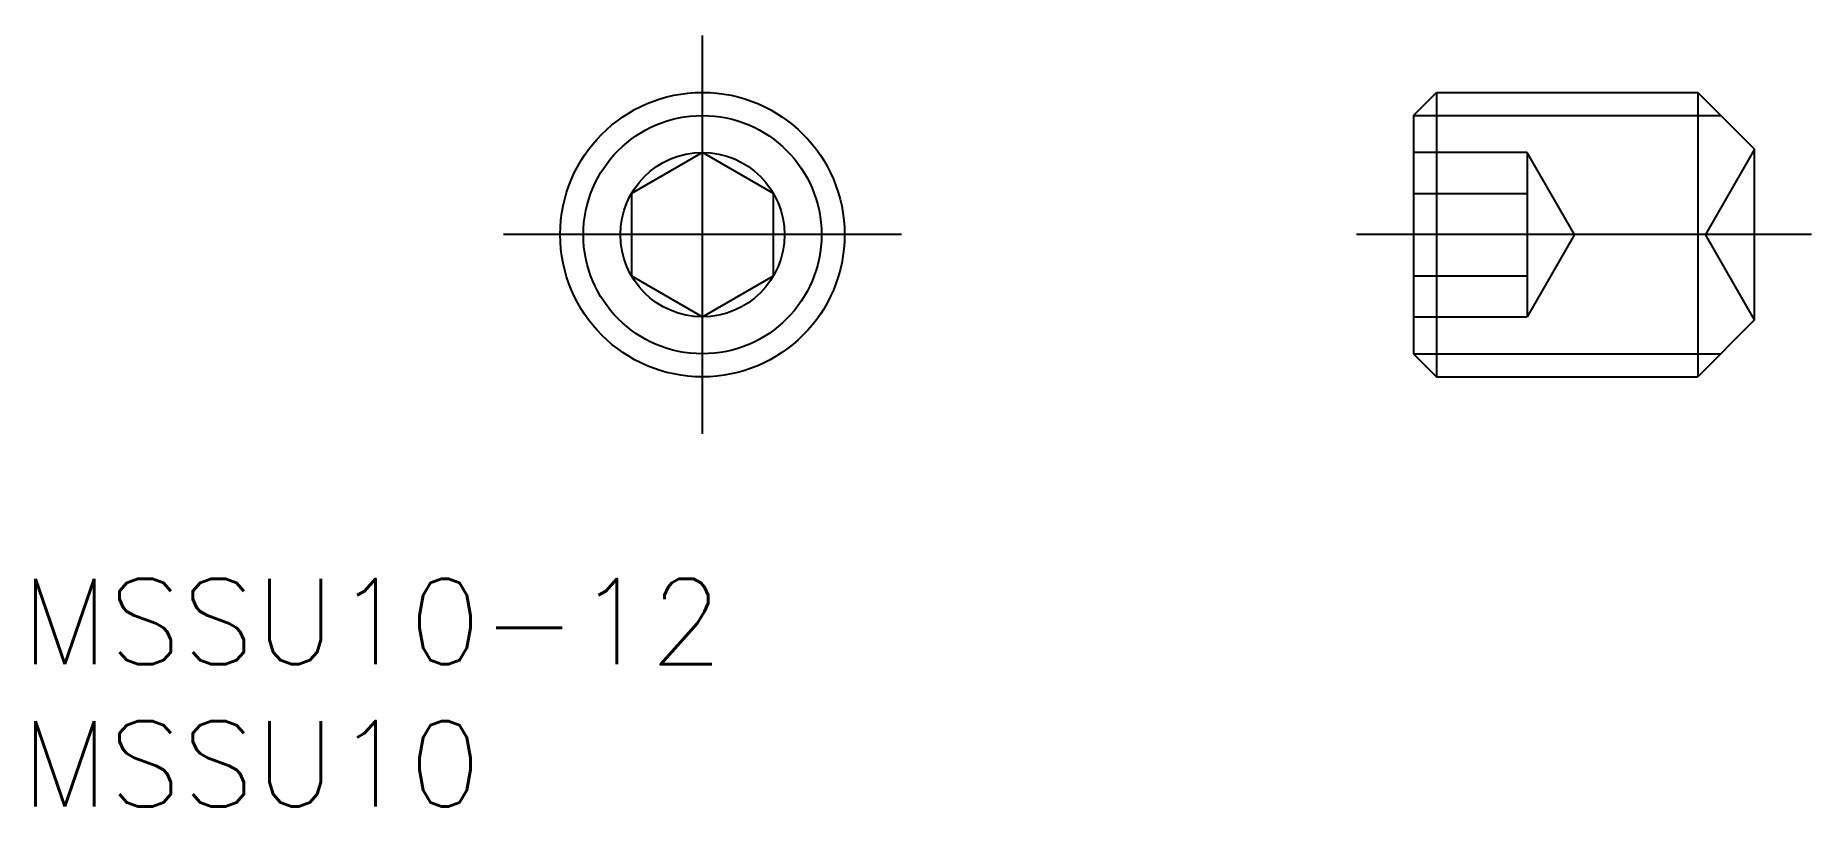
# Model space of a CAD drawing. Extents: x -23.5 to 39, y -20.1 to 7.
import ezdxf

# ---------------------------------------------------------------- set-up
doc = ezdxf.new("R2010")
doc.units = 0
doc.linetypes.add('CENTER', pattern=[50.8, 31.75, -6.35, 6.35, -6.35])
doc.linetypes.add('DASHED', pattern=[19.05, 12.7, -6.35])
doc.layers.get('0').update_dxf_attribs({"linetype": 'CONTINUOUS'})
doc.layers.add('CENTER', color=1, linetype='CENTER')
doc.styles.get("Standard").update_dxf_attribs({"font": 'txt.shx', "height": 3, "bigfont": 'bigfont.shx'})

msp = doc.modelspace()

# ---------------------------------------------------------------- linework, layer by layer
at = {"color": 7, "linetype": 'CONTINUOUS'}
for p, q in [((25, 4.188), (25.812, 5)), ((25.812, 5), (35, 5)), ((25.812, 5), (25.812, -5)), ((37, 3), (35, 5)), ((35, 5), (35, -5)), ((25, 4.188), (25, -4.188)), ((0, 2.887), (-2.5, 1.443)), ((2.5, 1.443), (0, 2.887)), ((37, -3), (37, 3)), ((-2.5, 1.443), (-2.5, -1.443)), ((2.5, -1.443), (2.5, 1.443)), ((-2.5, -1.443), (0, -2.887)), ((0, -2.887), (2.5, -1.443)), ((37, -3), (35, -5)), ((25, -4.188), (25.812, -5)), ((25.812, -5), (35, -5))]:
    msp.add_line(p, q, dxfattribs=at)
at = {"color": 3, "linetype": 'CONTINUOUS'}
for p, q in [((25, 4.188), (35.812, 4.188)), ((25, -4.188), (35.812, -4.188))]:
    msp.add_line(p, q, dxfattribs=at)
at = {"color": 3, "linetype": 'DASHED'}
for p, q in [((29, 2.887), (25, 2.887)), ((29, 2.887), (29, -2.887)), ((30.667, 0), (29, 2.887)), ((37, 3), (35.268, 0)), ((25, 1.443), (29, 1.443)), ((37, -3), (35.268, 0)), ((30.667, 0), (29, -2.887)), ((25, -1.443), (29, -1.443)), ((25, -2.887), (29, -2.887))]:
    msp.add_line(p, q, dxfattribs=at)
at = {"color": 7, "linetype": 'CONTINUOUS'}
for radius in [5, 4.188, 2.887]:
    msp.add_circle((0, 0), radius, dxfattribs=at)
at = {"layer": 'CENTER', "color": 1, "linetype": 'CENTER'}
for p, q in [((0, -7), (0, 7)), ((7, 0), (-7, 0)), ((39, 0), (23, 0))]:
    msp.add_line(p, q, dxfattribs=at)

# ---------------------------------------------------------------- texts
at = {"color": 7, "linetype": 'CONTINUOUS'}
for s, p in [('MSSU10-12', (-23.967, -15.103)), ('MSSU10', (-23.967, -20.103))]:
    msp.add_text(s, height=3, dxfattribs=at).set_placement(p)

doc.saveas('drawing.dxf')
